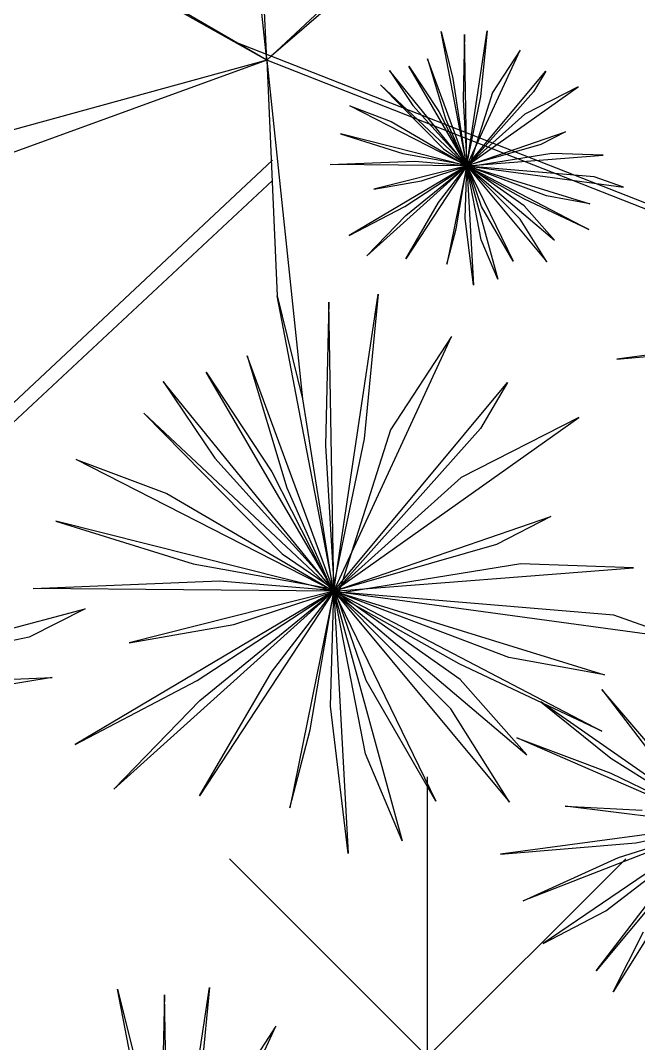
# Model space of a CAD drawing. Header units: inches. Extents: x 1559 to 2285, y -669 to 464.
# Drawn here: x 1863.65 to 1867.79, y 136.08 to 142.93 of the extents above; entities that cross this region are included whole.
import ezdxf

# ---------------------------------------------------------------- set-up
doc = ezdxf.new("R2010")
doc.units = ezdxf.units.IN
doc.header["$MEASUREMENT"] = 0

msp = doc.modelspace()

# ---------------------------------------------------------------- hatches: boundary and pattern name
at = {"true_color": 0x000000}
h = msp.add_hatch(dxfattribs=at)
h.set_pattern_fill('ANGLE', color=18, scale=150)
h.set_pattern_definition([(0, (-1655.02412111452, -1843.914797195747), (0, 41.25), [30, -11.25]), (90, (-1655.02412111452, -1843.914797195747), (-41.25, 2.525834023241416e-15), [30, -11.25])])
h.paths.add_polyline_path([(1933.362881141185, -160.3697992128091), (2052.362881141185, -160.3697992128091), (2052.362881141185, -154.3697992128091), (1968.362881141185, -154.3697992128091), (1968.362881141185, -103.3781863066815), (1962.362881141185, -103.3781863066815), (1962.362881141185, -154.3697992128091), (1939.362881141185, -154.3697992128091), (1939.362881141185, -103.3781863066815), (1968.362881141185, -103.3781863066815), (1968.362881141185, -100.3781863066815), (1969.23766337049, -100.3781863066815, 0.3899832787427712), (1933.362881141186, -67.37818630668153), (1933.362881141186, 63.63020078719092), (1927.362881141186, 63.63020078719094), (1927.362881141186, 8.630200787190915, -0.3856434331269968), (1866.658680298081, 63.63020078719092), (1860.362881141185, 63.63020078719094), (1860.362881141185, 37.63020078719089), (1860.362881141185, -32.36979921280908), (1718.362881141185, -32.36979921280908), (1718.362881141185, -52.29761831783071), (1680.362881141185, -52.29761831783073), (1680.362881141185, -85.36979921280908), (1678.362881141185, -85.36979921280907), (1678.362881141185, -149.3697992128091), (1680.362881141185, -149.3697992128091), (1680.362881141185, -221.800579831156, -0.3728246932726983), (1716.362881141185, -263.3697992128091), (1680.362881141185, -263.3697992128091), (1680.362881141185, -265.3697992128091), (1830.362881141185, -265.3697992128091, 0.3934264603515364), (1869.362881141185, -307.2625193441159), (1869.362881141185, -265.3697992128091), (1881.362881141185, -265.3697992128091), (1881.362881141185, -307.2625193441159, 0.3934264603515364), (1920.362881141185, -265.3697992128091), (1933.362881141185, -265.3697992128091), (2052.362881141185, -265.3697992128091), (2052.362881141185, -262.3697992128091), (2022.362881141185, -262.3697992128091, -0.3659773818630436), (2052.362881141185, -226.8733205142114), (2052.362881141185, -224.976939490376), (2029.417564809624, -224.976939490376), (2029.417564809624, -181.4131369252664), (1933.362881141185, -181.4131369252664)])
h.paths.add_polyline_path([(1833.632715473581, -234.0367107187667), (1826.668792296578, -234.0367107187667), (1826.668792296578, -262.072468116284, -0.4142243799715586), (1824.937586565112, -263.8037377883315), (1819.743969366121, -263.8037377883315, -0.4142027448470122), (1818.012763634524, -262.0725959952778), (1818.01276363413, -262.0725320556846, -0.4142135623730951), (1816.281557901483, -263.8037377883315), (1789.447981754362, -263.8037377883315, -0.4142120619780711), (1787.71677602088, -262.0725409249418, -0.4142150629149533), (1785.985570288256, -263.8037555268459), (1759.151994141135, -263.8037555268459, -0.4142135625106859), (1757.420788407675, -262.0725497941989, -0.4142135623730951), (1755.689582675028, -263.8037555268459), (1728.856006527908, -263.8037555268459, -0.4142135623773987), (1727.124800795235, -262.0725497941989), (1727.124800794448, -262.0725320556674, -0.4142135623759922), (1725.393595061801, -263.8037377883314), (1720.199977864384, -263.8037377883314, -0.4142135623953105), (1718.468772131606, -262.0725320556845), (1718.468772131316, -234.0367107187667), (1712.248988074196, -234.0367107187667), (1712.248988074196, -216.3041604169202), (1683.047169659631, -216.3041604166148, -0.4142073167520004), (1681.705060827774, -214.962080203489), (1681.705060827774, -210.9357537073064, -0.4142198081550507), (1683.047169659631, -209.5936162554967, -0.4142073167520004), (1681.705060827774, -208.2515360423708), (1681.705060827774, -186.1906994427532, -0.4142198081550499), (1683.047169659631, -184.8485619909435, -0.4142073167520011), (1681.705060827774, -183.5064817778176), (1681.705060827774, -161.4456451769794, -0.4142089909240418), (1683.047120093056, -160.1035077266957), (1683.047169659631, -160.1035077263903, -0.4142073167520006), (1681.705060827774, -158.7614275132645), (1681.705060827774, -154.7351010170819, -0.4142198080217719), (1683.047169659631, -153.3929635658829), (1712.248988074196, -153.3929635655809), (1712.248988074196, -144.0272520969083), (1833.632715473581, -144.0272520969083)], flags=16)
h.paths.add_polyline_path([(1899.249142759642, -134.659146953751, -0.4142198080217726), (1900.591251591499, -133.317009502552), (1900.591219982843, -133.3170095015691, -0.4142004186558744), (1899.249142759642, -131.9749292891508), (1899.249142759642, -109.9140926891978, -0.4142198080217727), (1900.591251591499, -108.5719552379988), (1901.93336042398, -108.5719552373881, -0.4142135623759933), (1900.591251591805, -107.2298464052257), (1900.591251591805, -103.2035199091449, -0.4142135623953081), (1901.933360423967, -101.8614110768807), (1931.45975473153, -101.8614110768807, -0.4142073168267023), (1932.801863563402, -103.2034912903349), (1932.801863563402, -107.2298177865175, -0.4142198080833843), (1931.459754731544, -108.5719552379988, -0.4142073166788072), (1932.801863563402, -109.9140354507893), (1932.801863563402, -131.9748720507422, -0.4142198081550499), (1931.459754731544, -133.317009502552, -0.4142073167520011), (1932.801863563402, -134.6590897156778), (1932.801863563402, -156.7199263165161, -0.4142089909266808), (1931.459804298108, -158.0620637667998), (1931.459754731544, -158.0620637671051, -0.4142073167520006), (1932.801863563402, -159.404143980231), (1932.801863563402, -163.4304704764135, -0.4142198080217722), (1931.459754731544, -164.7726079276126), (1901.933360423981, -164.7726079276126, -0.4142135623761251), (1900.591251591805, -163.4304990954501), (1900.591251591805, -159.4041725993693, -0.4142135623953082), (1901.933360423967, -158.0620637671051), (1900.591301157757, -158.0620637667998, -0.4142181336944553), (1899.249142759642, -156.7199835549246)], flags=16)
h.paths.add_polyline_path([(1809.977211723301, -167.6827558471887), (1809.977211723301, -210.3812069684864), (1735.904491824476, -210.3812069684864), (1735.904491824476, -167.6827558471887)], flags=0)
h.paths.add_polyline_path([(1801.37524208616, -176.2847254843291), (1801.37524208616, -201.7792373313459), (1744.506461461617, -201.7792373313459), (1744.506461461617, -176.2847254843291)], flags=0)
h.paths.add_polyline_path([(1810.146812920405, -125.4191026335965), (1805.978378249924, -125.4191026335965), (1805.978378249924, -126.252789567723), (1795.55729157357, -126.252789567723), (1795.55729157357, -125.4191026335965), (1791.388856902938, -125.4191026335965), (1791.388856902938, -122.9180418312928), (1795.55729157357, -122.9180418312928), (1795.55729157357, -121.2506679630398), (1791.388856902938, -121.2506679630397), (1791.388856902938, -102.4927119456482), (1786.478719704571, -102.4927119456482), (1786.478719704571, -121.2506679630398), (1782.31028503409, -121.2506679630398), (1782.31028503409, -122.9180418312928), (1786.478719704571, -122.9180418312928), (1786.478719704571, -125.4191026335965), (1782.31028503409, -125.4191026335965), (1782.31028503409, -126.252789567723), (1771.889198357736, -126.252789567723), (1771.889198357736, -125.4191026335965), (1767.629131099701, -125.4191026335965), (1767.62642787471, -122.9180418312928), (1771.889198357736, -122.9180418312928), (1771.889198357736, -121.2506679630398), (1767.62642787471, -121.2506679630398), (1767.629131099701, -102.4927119456482), (1762.373040517853, -102.4927119456482), (1762.373040517853, -121.2506679630398), (1758.204605847372, -121.2506679630398), (1758.204605847372, -122.9180418312928), (1762.373040517853, -122.9180418312928), (1762.373040517853, -125.4191026335965), (1758.204605847372, -125.4191026335965), (1758.204605847372, -126.252789567723), (1747.783519171018, -126.252789567723), (1747.783519171018, -125.4191026335965), (1743.615084500538, -125.4191026335965), (1743.615084500538, -122.9180418312928), (1747.783519171018, -122.9180418312928), (1747.783519171018, -121.2506679630397), (1743.615084500538, -121.2506679630398), (1743.615084500538, -102.4927119456482), (1740.027217953311, -102.4927119456482), (1740.027217953311, -93.11373393691446), (1721.269261935843, -93.11373393691446), (1721.269261935843, -88.94529926635772), (1719.60188806759, -88.94529926635772), (1719.60188806759, -93.11373393691446), (1717.100827265363, -93.11373393691446), (1717.100827265363, -88.94529926635772), (1716.267140331236, -88.94529926635772), (1716.267140331236, -78.52421259000376), (1717.100827265363, -78.52421259000376), (1717.100827265363, -74.35577791944704), (1719.60188806759, -74.35577791944704), (1719.60188806759, -78.52421259000377), (1721.269261935843, -78.52421259000377), (1721.269261935843, -74.35577791944704), (1740.027217953311, -74.35577791944702), (1740.027217953311, -64.97679991071332), (1743.615084500538, -64.97679991071332), (1743.615084500538, -46.21884389332176), (1747.783519171018, -46.21884389332175), (1747.783519171018, -44.5514700250687), (1743.615084500538, -44.5514700250687), (1743.615084500538, -42.05040922276498), (1747.783519171018, -42.05040922276498), (1747.783519171018, -41.21672228863849), (1758.204605847372, -41.21672228863848), (1758.204605847372, -42.050409222765), (1762.373040517853, -42.050409222765), (1762.373040517853, -44.55147002506871), (1758.204605847372, -44.5514700250687), (1758.204605847372, -46.21884389332173), (1762.373040517853, -46.21884389332175), (1762.373040517853, -64.97679991071334), (1767.62642787471, -64.97679991071334), (1767.629131099701, -46.21884389332173), (1771.889198357736, -46.21884389332173), (1771.889198357736, -44.5514700250687), (1767.62642787471, -44.5514700250687), (1767.629131099701, -42.050409222765), (1771.889198357736, -42.050409222765), (1771.889198357736, -41.21672228863848), (1782.31028503409, -41.21672228863851), (1782.31028503409, -42.05040922276498), (1786.478719704571, -42.050409222765), (1786.478719704571, -44.55147002506871), (1782.31028503409, -44.55147002506871), (1782.31028503409, -46.21884389332175), (1786.478719704571, -46.21884389332176), (1786.478719704571, -64.97679991071334), (1791.388856902938, -64.97679991071332), (1791.388856902938, -46.21884389332176), (1795.55729157357, -46.21884389332178), (1795.55729157357, -44.5514700250687), (1791.388856902938, -44.55147002506872), (1791.388856902938, -42.050409222765), (1795.55729157357, -42.050409222765), (1795.55729157357, -41.21672228863848), (1805.978378249924, -41.21672228863848), (1805.978378249924, -42.050409222765), (1810.146812920405, -42.05040922276498), (1810.146812920405, -44.5514700250687), (1805.978378249924, -44.5514700250687), (1805.978378249924, -46.21884389332176), (1810.146812920405, -46.21884389332173), (1810.146812920405, -64.97679991071335), (1815.059042023029, -64.97679991071334), (1815.059042023029, -74.35577791944704), (1833.816998040496, -74.35577791944705), (1833.816998040496, -78.52421259000376), (1835.484371908598, -78.52421259000377), (1835.484371908598, -74.35577791944704), (1837.985432710977, -74.35577791944704), (1837.985432710977, -78.52421259000377), (1838.819119645104, -78.52421259000378), (1838.819119645104, -88.94529926635772), (1837.985432710977, -88.94529926635772), (1837.985432710977, -93.11373393691446), (1835.484371908598, -93.11373393691446), (1835.484371908598, -88.94529926635772), (1833.816998040496, -88.94529926635772), (1833.816998040496, -93.11373393691447), (1815.059042023029, -93.11373393691444), (1815.059042023029, -102.4927119456482), (1810.146812920405, -102.4927119456482), (1810.146812920405, -121.2506679630398), (1805.978378249924, -121.2506679630398), (1805.978378249924, -122.9180418312928), (1810.146812920405, -122.9180418312928)], flags=16)
h.paths.add_polyline_path([(1793.761158327143, -183.8988092433465), (1793.761158327143, -194.1651535723286), (1752.120545220634, -194.1651535723286), (1752.120545220634, -183.8988092433465)], flags=0)
h.paths.add_polyline_path([(1785.985570288256, -220.5236122110619), (1759.151994141135, -220.5236122110619, 0.4142135623773939), (1757.420788408463, -222.2548179437088), (1757.420788408463, -253.9935897084953, -0.4142073186708097), (1759.151957236356, -252.2623839762589), (1785.985533383502, -252.2623839762589, -0.414219806100049), (1787.716776020902, -253.9935897085124), (1787.716776020902, -222.2548179437303, 0.4142135623767316)], flags=0)
h.paths.add_polyline_path([(1924.637788325548, -250.437667186663), (1944.120143585722, -250.437667186663), (1944.120143585722, -264.0986732663878), (1924.637788325548, -264.0986732663878)], flags=16)
h.paths.add_polyline_path([(1937.789094271733, -256.7217799199861, -1), (1929.669167954113, -256.7217799199861, -1)], flags=0)
h.paths.add_polyline_path([(1949.822223385298, -238.0065871095616), (1978.915124594467, -238.0065871095616), (1978.915124594467, -264.4401151906059), (1949.822223385287, -264.4401151905767)], flags=16)
h.paths.add_polyline_path([(1980.507722272538, -242.2426448664337), (2017.353727980168, -242.2426448664337), (2017.353727980168, -264.4401151906059), (1980.507722272538, -264.4401151906059)], flags=16)
h.paths.add_polyline_path([(1982.507722272538, -244.2426448664337), (2015.353727980168, -244.2426448664337), (2015.353727980168, -262.4401151906059), (1982.507722272538, -262.4401151906059)], flags=0)
h.paths.add_polyline_path([(1715.257781631534, -186.190642204687), (1715.257781631534, -208.2514788042557, -0.4142198080309196), (1713.915672799676, -209.5936162554967), (1688.415604988282, -209.5936162557489), (1688.415604988282, -184.8485619912489), (1713.915672799676, -184.8485619915542, -0.4142073167535255)], flags=0)
h.paths.add_polyline_path([(2100.362881141185, 63.63020078719089), (1997.362881141186, 63.63020078719097), (1997.362881141186, 65.63020078719092), (1946.362881141185, 65.63020078719092), (1946.362881141185, 63.63020078719092), (1939.362881141185, 63.63020078719094), (1939.362881141185, 60.42343894398437), (1960.84480063909, 60.42343894398437), (1960.84480063909, -61.83922265318323), (1939.362881141185, -61.83922265318327), (1939.362881141185, -67.8817076080838, -0.3425020075252717), (1969.23766337049, -100.3781863066815), (1971.362881141185, -100.3781863066815), (1971.362881141185, -130.2278094198801, 0.3567614236843903), (1998.21334599887, -103.3697992128091), (2058.362881141185, -103.3697992128091), (2059.362881141185, -103.3697992128091), (2059.362881141185, -105.3697992128091), (2079.353137630445, -105.3697992128091), (2099.362881141185, -105.3697992128091), (2099.362881141185, -103.3697992128091), (2100.362881141185, -103.3697992128091), (2100.362881141185, -93.70672100601665), (2073.270251478315, -93.7038378149412), (2073.273193750878, -66.0560378852723), (2064.857254382186, -66.05514226297977), (2064.857254382186, -79.9296702664301), (1970.778765064785, -79.92967026643008), (1970.778765064785, 21.40352907693568), (2064.857254382186, 21.40352907693568), (2064.857254382186, 8.593918439397243), (2073.282020567762, 8.593021877801533), (2073.284962839923, 36.24082180747038), (2100.362881141185, 36.23794018197447)])
h.paths.add_polyline_path([(2093.766377404738, 48.20942247166749, -1), (2079.50507173328, 48.20942247166749, -1)], flags=16)
h.paths.add_polyline_path([(2100.362881141185, -109.3697992128091), (2099.362881141185, -109.3697992128091), (2099.362881141185, -107.3697992128091), (2099.158650396052, -107.3697992128091), (2059.362881141185, -107.3697992128091), (2059.362881141185, -109.3697992128091), (2058.362881141185, -109.3697992128091), (2058.362881141185, -115.3697992128091), (2056.362881141185, -115.3697992128091), (2056.362881141185, -148.3697992128091), (2058.362881141185, -148.3697992128091), (2058.362881141185, -226.3697992128091, 0.4142135623730951), (2022.362881141185, -262.3697992128091), (2052.362881141185, -262.3697992128091), (2058.362881141185, -262.3697992128091), (2058.362881141185, -265.3697992128091), (2059.362881141185, -265.3697992128091), (2059.362881141185, -267.3697992128091), (2099.362881141185, -267.3697992128091), (2099.362881141185, -265.3697992128091), (2100.362881141185, -265.3697992128091)])
h.paths.add_polyline_path([(1872.362881141185, -307.3697992128091, -0.4142135623731062), (1830.362881141185, -265.3697992128075), (1830.362881141185, -271.3697992128091), (1825.479953740808, -271.3697992128091), (1825.479953740808, -296.1811279644018), (1800.298339692588, -296.1811279644018), (1800.298339692588, -308.8284743566737), (1816.150131699688, -308.8284743566737), (1816.150131699688, -413.1801133976678), (1702.220218928415, -413.1801133976678), (1702.220218928415, -308.8284743566737), (1716.608412367197, -308.8284743566737), (1716.608412367197, -296.1811279644018), (1691.465376737888, -296.1811279644018), (1691.465376737888, -271.3697992128091), (1680.362881141185, -271.3697992128091), (1680.362881141185, -331.3697992128091), (1678.362881141185, -331.3697992128091), (1678.362881141185, -395.3697992128091), (1680.362881141185, -395.3697992128092), (1680.362881141185, -481.3697992128091), (1686.362881141185, -481.3697992128091), (1686.362881141185, -457.1168234893266), (1746.165952347736, -457.1168234893266), (1746.165952347736, -481.3697992128093), (1799.362881141186, -481.3697992128093), (1799.362881141185, -490.3698794106449), (1756.331278985179, -490.3698794106449, 0.4012768325159566), (1799.362881141186, -529.3544354727711), (1799.362881141186, -567.3697992128089), (1801.362881141186, -567.3697992128091), (1801.362881141186, -569.369799212809), (1834.362881141185, -569.3697992128092), (1834.362881141185, -567.3697992128091), (1836.362881141185, -567.369799212809), (1836.362881141185, -481.3697992128085), (1836.387340191519, -481.2762224308369), (1836.387340191519, -343.6390163322467), (1872.362881141185, -343.6390163322467)])
h.paths.add_polyline_path([(1779.114247243981, -459.3730904204621), (1774.349900224975, -475.8020019517706, -0.571428571423007), (1749.881308583253, -468.7061659662743), (1754.645655602293, -452.2772544348438, -0.7999999998004025), (1757.267290420859, -453.0375225763169, -0.4142135623121471), (1758.620051604827, -452.2929759055531), (1775.748040043752, -457.2600536395611, -0.4142207438337236), (1776.49261242445, -458.6128222809417, -0.8000000003121504)], flags=16)
h.paths.add_polyline_path([(1771.947059591183, -474.2872651933083, -0.5330324225951758), (1752.721737586967, -468.7119654908074), (1753.259154330059, -466.858789789453, 0.5330324225962454), (1772.484476334346, -472.4340894917889)], flags=0)
h.paths.add_polyline_path([(1793.468907163508, -469.2092686306751, -1), (1781.673334392253, -469.2092686306751, -1)], flags=16)
h.paths.add_polyline_path([(1789.919408399015, -469.2092686306751, -1), (1785.222833156746, -469.2092686306751, -1)], flags=0)
h.paths.add_polyline_path([(2100.362881141185, -271.3697992128091), (2099.362881141185, -271.3697992128091), (2099.362881141185, -269.3697992128091), (2059.362881141185, -269.3697992128091), (2059.362881141185, -271.3697992128091), (2061.408882795542, -271.3697992128091), (2061.408882795542, -309.8220214591456), (1983.961197735669, -309.8220214591456), (1983.961197735669, -288.95915838156), (1920.362881141185, -288.95915838156), (1920.362881141185, -271.3697992128091), (1920.362881141185, -270.3697992128091), (1920.064200065171, -270.3697992128091, -0.3593658378953171), (1881.362881141185, -307.2625193441159, -0.01787426565253887), (1878.362881141185, -307.3697992128091), (1878.362881141185, -312.7742566919042), (1900.909313579614, -312.7742566919042), (1900.909313579614, -343.6390163322467), (1914.338422090852, -343.6390163322467), (1914.338422090852, -481.3697992128094), (1914.362881141185, -481.3697992128094), (1914.362881141186, -567.3697992128091), (1916.362881141186, -567.3697992128091), (1916.362881141186, -569.3697992128091), (1943.362881141186, -569.3697992128091), (1943.362881141186, -567.3697992128092), (1945.362881141186, -567.3697992128091), (1945.362881141185, -550.3697992128091), (1945.362881141185, -529.3543552749352, 0.4012768325159522), (1988.394483297192, -490.3697992128091), (1945.362881141185, -490.3697992128091), (1945.362881141185, -481.3697992128091), (2100.362881141185, -481.3697992128091)])
h.paths.add_polyline_path([(1946.049975272555, -335.6578025892854), (2053.938147280868, -335.6578025892854), (2053.938147280868, -349.8504910190269), (2068.233087876769, -349.8504910190269), (2068.233087876769, -319.2172317893479), (2098.866347106448, -319.2172317893479), (2098.866347106448, -349.8504910190269), (2098.866347106448, -441.7502687080639), (2098.866347106448, -472.3835279377429), (2068.233087876769, -472.3835279377429), (2068.233087876769, -441.7502687080639), (2053.938147280868, -441.7502687080639), (2053.938147280868, -456.8264417213863), (1946.04997527256, -456.8264417213864)], flags=16)
h.paths.add_polyline_path([(1949.04997527256, -338.6578025892854), (2050.938147280868, -338.6578025892854), (2050.938147280868, -351.0758213884636), (2097.641016737011, -351.0758213884636), (2097.641016737011, -440.5249383390728), (2050.938147280868, -440.5249383390728), (2050.938147280868, -453.8264417213863), (1949.04997527256, -453.8264417213863)], flags=0)
h.paths.add_polyline_path([(1977.558640556723, -361.9165221145209), (2063.29160122759, -361.9165221145209), (2063.29160122759, -368.349506552504), (1998.356045920079, -368.349506552504), (1998.356045920079, -437.4141946775639, 0.08670976453329374), (2005.948874875715, -440.4297539215002, -0.2238549086096313), (1977.870376069674, -424.5859196926127), (1987.295252819138, -420.6011603854732, 0.1277774427147852), (1991.923061481651, -431.6021637455236), (1991.923061481651, -368.3495065525038), (1977.558640556723, -368.3495065525038)], flags=0)
h.paths.add_polyline_path([(1996.211717773788, -364.0608502603667), (1996.211717773788, -366.2051784066582), (1994.067389627496, -366.2051784066582), (1994.067389627496, -364.0608502603667)], flags=0)
edge = h.paths.add_edge_path(flags=0)
edge.add_ellipse((2084.224836506307, -335.6824251949608), major_axis=(-8.274923913768816, 9.00561493013113e-12), ratio=0.9754478353383562, start_angle=270.0000000000608, end_angle=360.0000000000639, ccw=False)
edge.add_ellipse((2084.224836506307, -335.6824251949608), major_axis=(-8.274923913768816, 9.00561493013113e-12), ratio=0.9754478353383562, start_angle=180.0000000000639, end_angle=270.0000000000608, ccw=False)
edge.add_ellipse((2084.224836506307, -335.6824251949608), major_axis=(-8.274923913768816, 9.00561493013113e-12), ratio=0.9754478353383562, start_angle=90.00000000006082, end_angle=180.0000000000639, ccw=False)
edge.add_ellipse((2084.224836506307, -335.6824251949608), major_axis=(-8.274923913768816, 9.00561493013113e-12), ratio=0.9754478353383562, start_angle=6.389200279954821e-11, end_angle=90.00000000006082, ccw=False)
h.paths.add_polyline_path([(2074.019971161584, -292.2579689311424, -1), (2094.121804087308, -292.2579689311424, -1)], flags=16)
h.paths.add_polyline_path([(2082.457830141058, -361.7032764344017), (2091.142436501947, -361.7032764344017, -0.4142135623767026), (2096.043757978756, -366.6045979111504), (2096.043757978756, -386.042556486478, -0.4142135623747054), (2091.142436502008, -390.9438779632537), (2082.457830141118, -390.9438779632537, -0.4142135623767026), (2077.556508664309, -386.042556486505), (2077.556508664309, -366.6045979111773, -0.4142135623747054)], flags=0)
h.paths.add_polyline_path([(2076.019971161584, -292.2579689311424, -1), (2092.121804087309, -292.2579689311424, -1)], flags=0)
h.paths.add_polyline_path([(2082.457830141058, -362.9286068035889), (2091.142436501879, -362.9286068035889, -0.4142135623833196), (2094.818427609569, -366.6045979111503), (2094.818427609569, -386.0425564864477, -0.4142109823334528), (2091.142468883188, -389.7185475939239), (2082.457862522192, -389.7185475939239, -0.4142135649399584), (2078.781839033639, -386.0425888354237), (2078.781839033639, -366.6046302599762, -0.4142161398440656)], flags=0)
h.paths.add_polyline_path([(2082.457830141058, -406.5316179154058), (2091.142436501947, -406.5316179154058, -0.4142135623767026), (2096.043757978756, -411.4329393921545), (2096.043757978756, -430.8708979674822, -0.4142135623747054), (2091.142436502008, -435.7722194442578), (2082.457830141118, -435.7722194442578, -0.4142135623767026), (2077.556508664309, -430.8708979675091), (2077.556508664309, -411.4329393921815, -0.4142135623747035)], flags=0)
h.paths.add_polyline_path([(2082.457797753438, -407.7569482847357), (2091.142404114434, -407.7569482847357, -0.414216142931391), (2094.818427609569, -411.4329393921545), (2094.818427609569, -430.8708979674518, -0.4142135623776604), (2091.142436502008, -434.5468890750706), (2082.457830141186, -434.5468890750706, -0.4142109849170489), (2078.781839033639, -430.870930316335), (2078.781839033639, -411.4329717409803, -0.4142135592820865)], flags=0)
edge = h.paths.add_edge_path(flags=0)
edge.add_ellipse((2084.224836506307, -455.9183345325757), major_axis=(8.274923913768362, 1.334923375744854e-11), ratio=0.9754478353384098, start_angle=89.99999999990979, end_angle=179.9999999999052, ccw=False)
edge.add_ellipse((2084.224836506307, -455.9183345325757), major_axis=(8.274923913768362, 1.334923375744854e-11), ratio=0.9754478353384098, start_angle=-9.481482265982777e-11, end_angle=89.99999999990979, ccw=False)
edge.add_ellipse((2084.224836506307, -455.9183345325757), major_axis=(8.274923913768362, 1.334923375744854e-11), ratio=0.9754478353384098, start_angle=269.99999999990985, end_angle=359.99999999990524, ccw=False)
edge.add_ellipse((2084.224836506307, -455.9183345325757), major_axis=(8.274923913768362, 1.334923375744854e-11), ratio=0.9754478353384098, start_angle=179.9999999999052, end_angle=269.99999999990985, ccw=False)
h.paths.add_polyline_path([(2058.362881141185, 249.6302007871909), (2052.362881141185, 249.630200787191), (2052.362881141185, 210.6242133978385, -0.3934677217301042), (2010.469732674076, 249.6302007871909), (2004.362881141185, 249.6302007871909), (2004.362881141185, 111.6302007871909), (1998.362881141187, 111.6302007871909, -0.4142135623730979), (2040.362881141186, 69.63020078719012), (2040.362881141186, 93.63020078719086), (2058.362881141185, 93.63020078719092)])
at = {"true_color": 0x136734}
h = msp.add_hatch(dxfattribs=at)
h.set_pattern_fill('GRASS', color=116, scale=10)
h.set_pattern_definition([(90, (-1655.02412111452, -1843.914797195747), (-7.071067809999999, 7.071067809999999), [1.875, -12.26713563]), (45, (-1655.02412111452, -1843.914797195747), (-7.071067811865476, 7.071067811865476), [1.875, -8.125]), (135, (-1655.02412111452, -1843.914797195747), (-7.071067811865476, -7.071067811865475), [1.875, -8.125])])
h.paths.add_polyline_path([(1868.362881141186, 249.6302007871909), (1746.362881141185, 249.6302007871909), (1746.362881141185, 243.6302007871909), (1746.362881141185, 240.6302007871908), (1746.362881141185, 201.6302007871909), (1746.362881141185, 195.6302007871909), (1755.450964782813, 195.6302007871909), (1755.450964782813, 193.6302007871909), (1819.450964782813, 193.6302007871909), (1819.450964782813, 195.6302007871909), (1860.362881141185, 195.6302007871909), (1860.362881141185, 186.6302007871909), (1868.362881141186, 186.6302007871909)])
h.paths.add_polyline_path([(1868.362881141185, 147.630200787191), (1860.362881141185, 147.630200787191), (1860.362881141185, 85.63020078719092), (1868.362881141185, 85.63020078719094)])
h.paths.add_polyline_path([(1998.362881141185, 249.6302007871908), (1992.362881141185, 249.6302007871908), (1933.362881141185, 249.6302007871906), (1933.362881141185, 85.63020078719092), (1933.362881141185, 69.63020078719092), (1946.362881141185, 69.63020078719092), (1946.362881141185, 67.63020078719092), (1997.362881141186, 67.63020078719092), (1997.362881141186, 69.63020078719092), (1998.362881141186, 69.63020078719092), (1998.362881141185, 111.6302007871909)])

# ---------------------------------------------------------------- linework, layer by layer
at = {"color": 14, "true_color": 0xa30000}
for p, q in [((1865.299010852647, 142.6673403896502), (1865.104240505834, 146.45759233511)), ((1865.299010852647, 142.6673403896502), (1864.984639099218, 145.6197463088349)), ((1867.675560061076, 144.7138276431716), (1865.32648734425, 142.6930451543436)), ((1867.051782045774, 144.3070901701644), (1865.299010852647, 142.6673403896502)), ((1865.299010852647, 142.6673403896502), (1862.755457718437, 144.0964862531112)), ((1865.299010852647, 142.6673403896502), (1863.571113534058, 143.6701701981595)), ((1866.464553971455, 142.8581079586493), (1866.541687680615, 142.543769524752)), ((1866.63647783645, 141.9583837717765), (1866.464553971455, 142.8581079586493)), ((1866.62151971718, 142.8385114598211), (1866.611037627713, 142.4017774998666)), ((1866.63647783645, 141.9583837717765), (1866.62151971718, 142.8385114598211)), ((1866.63647783645, 141.9583837717765), (1866.771758505808, 142.8628510055993)), ((1866.771758505808, 142.8628510055993), (1866.728931397185, 142.422556500834)), ((1869.779062592776, 140.9425741538746), (1865.082652701672, 142.7889055153505)), ((1866.63647783645, 141.9583837717765), (1866.994315807417, 142.7339959254197)), ((1866.994315807417, 142.7339959254197), (1866.808683591936, 142.4502627094338)), ((1865.299010852647, 142.6673403896502), (1862.408696284419, 141.6153516102355)), ((1865.299010852647, 142.6673403896502), (1862.901680021173, 142.0077910258703)), ((1865.299010852647, 142.6673403896502), (1865.537746973234, 140.3971863409482)), ((1865.299010852647, 142.6673403896502), (1865.368052813074, 141.0887308955169)), ((1869.445200621088, 141.0322294481779), (1865.299010852647, 142.6673403896502)), ((1866.372990076638, 142.6752055549524), (1866.493142228819, 142.2736381422899)), ((1866.63647783645, 141.9583837717765), (1866.372990076638, 142.6752055549524)), ((1866.117919925118, 142.5968186856568), (1866.274690139872, 142.36368222777)), ((1866.63647783645, 141.9583837717765), (1866.117919925118, 142.5968186856568)), ((1866.248037639119, 142.6258516039749), (1866.448064192908, 142.322123351857)), ((1866.63647783645, 141.9583837717765), (1866.248037639119, 142.6258516039749)), ((1866.63647783645, 141.9583837717765), (1867.164483152527, 142.5935936798314)), ((1867.164483152527, 142.5935936798314), (1867.082615964441, 142.4537254392719)), ((1866.541687680615, 142.543769524752), (1866.633076242267, 141.9615752204123)), ((1866.058289496693, 142.5008524756532), (1866.479272565284, 142.0727709703623)), ((1866.63647783645, 141.9583837717765), (1866.058289496693, 142.5008524756532)), ((1866.63647783645, 141.9583837717765), (1867.382177626968, 142.4878114429292)), ((1867.382177626968, 142.4878114429292), (1867.023668264996, 142.3048070807278)), ((1866.611037627713, 142.4017774998666), (1866.636170678017, 141.9764568087297)), ((1866.728931397185, 142.422556500834), (1866.631841674801, 141.955638007187)), ((1866.808683591936, 142.4502627094338), (1866.648950951873, 141.9458477824594)), ((1867.082615964441, 142.4537254392719), (1866.649594526019, 141.9676962839989)), ((1865.852392125505, 142.3597239482594), (1866.129055413905, 142.2563218711561)), ((1866.63647783645, 141.9583837717765), (1865.852392125505, 142.3597239482594)), ((1866.274690139872, 142.36368222777), (1866.633881409271, 141.9654473847731)), ((1866.448064192908, 142.322123351857), (1866.627619142877, 141.96929036321)), ((1866.129055413905, 142.2563218711561), (1866.636477810503, 141.9583837850603)), ((1866.493142228819, 142.2736381422899), (1866.632420822931, 141.9584232142053)), ((1867.023668264996, 142.3048070807278), (1866.640989667403, 141.9599416879323)), ((1866.63647783645, 141.9583837717765), (1867.296105640294, 142.186150463864)), ((1867.296105640294, 142.186150463864), (1867.131159786816, 142.1004763049795)), ((1865.79090741171, 142.1722252557701), (1866.208807608656, 142.0416020319199)), ((1866.63647783645, 141.9583837717765), (1865.79090741171, 142.1722252557701)), ((1866.479272565284, 142.0727709703623), (1866.629613084319, 141.9701796704959)), ((1867.131159786816, 142.1004763049795), (1866.640989667403, 141.9599416879323)), ((1865.336995858511, 141.9960027564247), (1862.263871216564, 139.1199252467506)), ((1865.721992848699, 141.967274426352), (1866.288559803407, 141.9896532185275)), ((1866.208807608656, 142.0416020319199), (1866.631842123014, 141.9654106137484)), ((1866.288559803407, 141.9896532185275), (1866.63102307883, 141.9615865847931)), ((1866.63647783645, 141.9583837717765), (1867.548242515029, 142.0294260651708)), ((1867.20494665753, 142.04192715446), (1866.648772230454, 141.9519579026234)), ((1867.548242515029, 142.0294260651708), (1867.20494665753, 142.04192715446)), ((1866.63647783645, 141.9583837717765), (1865.721992848699, 141.967274426352)), ((1866.63647783645, 141.9583837717765), (1865.849598598638, 141.4923549082298)), ((1866.63647783645, 141.9583837717765), (1865.967494690362, 141.3556974794099)), ((1866.63647783645, 141.9583837717765), (1866.014450652019, 141.8015371469398)), ((1866.220625826423, 141.6872254565656), (1866.636477836621, 141.9583837719023)), ((1866.63647783645, 141.9583837717765), (1866.227852325224, 141.335536386068)), ((1866.229015734496, 141.6257816666662), (1866.636477836405, 141.9583837717226)), ((1866.332480947742, 141.8575940367963), (1866.641395307008, 141.9587669280806)), ((1866.447132161946, 141.7123621483345), (1866.63647783645, 141.9583837717855)), ((1866.63647783645, 141.9583837717765), (1866.502381067191, 141.2992467676413)), ((1866.564579469031, 141.5364079279227), (1866.63647783645, 141.9583837717765)), ((1866.626098400748, 141.6090238721581), (1866.63647783645, 141.9583837717765)), ((1867.168594191189, 141.757049017704), (1866.636477830264, 141.9583837775806)), ((1866.99242241585, 141.6006449749017), (1866.636477836234, 141.9583837715788)), ((1866.732361336297, 141.4637919836917), (1866.63647783645, 141.9583837717765)), ((1866.63647783645, 141.9583837717765), (1867.170903086073, 141.3165044817535)), ((1866.63647783645, 141.9583837717765), (1867.459629460436, 141.704416474795)), ((1866.63647783645, 141.9583837717765), (1866.843888943243, 141.1989237408188)), ((1866.63647783645, 141.9583837717765), (1867.452133652071, 141.5320677168248)), ((1866.63647783645, 141.9583837717765), (1867.223223915031, 141.4602130138068)), ((1866.63647783645, 141.9583837717765), (1866.680382686536, 141.1597307431668)), ((1866.63647783645, 141.9583837717765), (1866.946474267116, 141.3194078609831)), ((1866.63647783645, 141.9583837717765), (1867.685281522909, 141.8153726800138)), ((1866.735157429182, 141.6872254565656), (1866.640989667403, 141.9599416879323)), ((1867.020386603537, 141.6900187136453), (1866.642129729386, 141.9566399910109)), ((1867.017590510652, 141.7374979661118), (1866.645105834777, 141.9480209877516)), ((1867.488311769957, 141.8857564657343), (1866.664703521041, 141.9545350191282)), ((1865.336995858511, 141.8615472272793), (1862.201242474665, 138.932665220859)), ((1866.014450652019, 141.8015371469398), (1866.332480947742, 141.8575940367963)), ((1867.685281522909, 141.8153726800138), (1867.488311769957, 141.8857564657343)), ((1866.227852325224, 141.335536386068), (1866.447132161946, 141.7123621483345)), ((1867.452133652071, 141.5320677168248), (1867.017590510652, 141.7374979661118)), ((1867.459629460436, 141.704416474795), (1867.168594191189, 141.757049017704)), ((1865.849598598638, 141.4923549082298), (1866.220625826423, 141.6872254565656)), ((1866.946474267116, 141.3194078609831), (1866.735157429182, 141.6872254565656)), ((1867.223223915031, 141.4602130138068), (1867.020386603537, 141.6900187136453)), ((1865.967494690362, 141.3556974794099), (1866.229015734496, 141.6257816666662)), ((1866.680382686536, 141.1597307431668), (1866.626098400748, 141.6090238721581)), ((1867.170903086073, 141.3165044817535), (1866.99242241585, 141.6006449749017)), ((1866.502381067191, 141.2992467676413), (1866.564579469031, 141.5364079279227)), ((1866.843888943243, 141.1989237408188), (1866.732361336297, 141.4637919836917)), ((1865.368052813074, 141.0887308955169), (1865.537746973234, 140.3971863409482)), ((1865.746285316076, 139.109337684403), (1865.368052813074, 141.0887308955169)), ((1865.746285316076, 139.109337684403), (1866.043902788669, 141.0991655988088)), ((1866.043902788669, 141.0991655988088), (1865.949683149688, 140.1305176883196)), ((1865.713377453674, 141.0456185980957), (1865.690316856851, 140.0848038861969)), ((1865.746285316076, 139.109337684403), (1865.713377453674, 141.0456185980957)), ((1869.816245530242, 140.9570706447793), (1867.640984138202, 140.664355672708)), ((1865.746285316076, 139.109337684403), (1866.533528852202, 140.8156844224208)), ((1866.533528852202, 140.8156844224208), (1866.125137978138, 140.1914713472483)), ((1867.640984138202, 140.664355672708), (1868.996942634982, 140.7792920035326)), ((1865.166612244479, 140.6863456073909), (1865.430946979283, 139.8028972995289)), ((1865.746285316076, 139.109337684403), (1865.166612244479, 140.6863456073909)), ((1864.891716881939, 140.5777669152432), (1865.331775300277, 139.9095647605803)), ((1865.746285316076, 139.109337684403), (1864.891716881939, 140.5777669152432)), ((1864.605457911137, 140.5138944949397), (1864.950352383604, 140.0009942875923)), ((1865.746285316076, 139.109337684403), (1864.605457911137, 140.5138944949397)), ((1865.746285316076, 139.109337684403), (1866.90789701145, 140.5067994821184)), ((1866.90789701145, 140.5067994821184), (1866.727789197661, 140.1990893528848)), ((1865.537746973234, 140.3971863409482), (1865.738801808873, 139.116358871399)), ((1864.474270968607, 140.3027688329282), (1865.400433719506, 139.3609895212792)), ((1865.746285316076, 139.109337684403), (1864.474270968607, 140.3027688329282)), ((1865.746285316076, 139.109337684403), (1867.38682485521, 140.2740785609327)), ((1867.38682485521, 140.2740785609327), (1866.598104258873, 139.871468964094)), ((1866.727789197661, 140.1990893528848), (1865.775142033131, 139.1298252112905)), ((1865.949683149688, 140.1305176883196), (1865.736085760442, 139.1032970023116)), ((1866.125137978138, 140.1914713472483), (1865.773726170002, 139.0817585078991)), ((1865.690316856851, 140.0848038861969), (1865.74560956752, 139.1490983656921)), ((1864.021296751991, 139.9922860726699), (1864.629955986481, 139.7648015030426)), ((1865.746285316076, 139.109337684403), (1864.021296751991, 139.9922860726699)), ((1864.950352383604, 140.0009942875923), (1865.740573176275, 139.1248776329829)), ((1865.331775300277, 139.9095647605803), (1865.726796190205, 139.1333321855432)), ((1866.598104258873, 139.871468964094), (1865.75621134416, 139.1127650999441)), ((1865.430946979283, 139.8028972995289), (1865.737359886342, 139.109424457742)), ((1864.629955986481, 139.7648015030426), (1865.746285258992, 139.1093377136256)), ((1863.886030381643, 139.5797889491906), (1864.805410814931, 139.2924178567141)), ((1865.746285316076, 139.109337684403), (1863.886030381643, 139.5797889491906)), ((1865.746285316076, 139.109337684403), (1867.197466484525, 139.6104244069938)), ((1867.197466484525, 139.6104244069938), (1866.834585606877, 139.4219412574414)), ((1866.834585606877, 139.4219412574414), (1865.75621134416, 139.1127650999441)), ((1865.400433719506, 139.3609895212792), (1865.731182861384, 139.1352886615768)), ((1864.805410814931, 139.2924178567141), (1865.736086746517, 139.1247967367295)), ((1865.746285316076, 139.109337684403), (1867.752167608949, 139.2656307298642)), ((1866.996916722446, 139.293133126297), (1865.773332982874, 139.09520077226)), ((1867.752167608949, 139.2656307298642), (1866.996916722446, 139.293133126297)), ((1863.734418343027, 139.1288971244593), (1864.980865643377, 139.1781304672552)), ((1864.980865643377, 139.1781304672552), (1865.734284849306, 139.1163838730324)), ((1865.746285316076, 139.109337684403), (1863.734418343027, 139.1288971244593)), ((1865.746285316076, 139.109337684403), (1864.015150992892, 138.0840741845985)), ((1865.746285316076, 139.109337684403), (1864.274522394685, 137.7834278411948)), ((1865.746285316076, 139.109337684403), (1864.377825510328, 138.764275109764)), ((1864.831410894013, 138.5127893909328), (1865.746285316454, 139.109337684677)), ((1865.746285316076, 139.109337684403), (1864.847309191373, 137.7390734358382)), ((1864.849868691778, 138.3776130531577), (1865.746285315969, 139.1093376842772)), ((1865.077492160915, 138.8876002674386), (1865.757103751306, 139.1101806282783)), ((1865.329724832161, 138.5680901128181), (1865.746285316076, 139.1093376844165)), ((1865.746285316076, 139.109337684403), (1865.451272423707, 137.6592362753046)), ((1865.588108907753, 138.1809908279246), (1865.746285316076, 139.109337684403)), ((1865.723450557523, 138.3407459052326), (1865.746285316076, 139.109337684403)), ((1866.916941296508, 138.6664012254347), (1865.746285302465, 139.1093376971747)), ((1866.529363390751, 138.3223123312768), (1865.7462853156, 139.1093376839762)), ((1865.95722901574, 138.0212357506076), (1865.746285316076, 139.109337684403)), ((1865.746285316076, 139.109337684403), (1866.92202086524, 137.6972032463569)), ((1865.746285316076, 139.109337684403), (1867.557218888832, 138.5506096310465)), ((1865.746285316076, 139.109337684403), (1866.202589751014, 137.4385256162925)), ((1865.746285316076, 139.109337684403), (1867.540728110441, 138.1714423635138)), ((1865.746285316076, 139.109337684403), (1867.037126688954, 138.0133620168742)), ((1865.746285316076, 139.109337684403), (1865.842875986267, 137.3523010214502)), ((1865.746285316076, 139.109337684403), (1866.428277463541, 137.7035906806613)), ((1865.746285316076, 139.109337684403), (1868.053653426272, 138.7947132825124)), ((1865.963380420081, 138.5127893909328), (1865.75621134416, 139.1127650999441)), ((1866.59088460366, 138.5189345565099), (1865.75871948054, 139.1055013667071)), ((1867.62031996979, 138.949557611113), (1865.808381822179, 139.1008704285679)), ((1866.584733199319, 138.623388911937), (1865.765266912396, 139.0865395595439)), ((1862.035312123662, 138.4475051826133), (1864.081415983855, 138.9908507206074)), ((1864.081415983855, 138.9908507206074), (1863.707919257866, 138.802425565309)), ((1868.053653426272, 138.7947132825124), (1867.62031996979, 138.949557611113)), ((1864.377825510328, 138.764275109764), (1865.077492160915, 138.8876002674386)), ((1863.707919257866, 138.802425565309), (1862.090377416576, 138.4621278426779)), ((1867.540728110441, 138.1714423635138), (1866.584733199319, 138.623388911937)), ((1867.557218888832, 138.5506096310465), (1866.916941296508, 138.6664012254347)), ((1864.847309191373, 137.7390734358382), (1865.329724832161, 138.5680901128181)), ((1862.035312123662, 138.4475051826133), (1863.862410116145, 138.5321235735774)), ((1863.862410116145, 138.5321235735774), (1863.184186898706, 138.4223667543299)), ((1864.015150992892, 138.0840741845985), (1864.831410894013, 138.5127893909328)), ((1866.428277463541, 137.7035906806613), (1865.963380420081, 138.5127893909328)), ((1867.037126688954, 138.0133620168742), (1866.59088460366, 138.5189345565099)), ((1867.540925526007, 138.4515452709716), (1867.963672483804, 137.8966640741948)), ((1868.312999331471, 137.5435358849188), (1867.540925526007, 138.4515452709716)), ((1864.274522394685, 137.7834278411948), (1864.849868691778, 138.3776130531577)), ((1867.131544890648, 138.3679960714445), (1867.600228400819, 137.9909511104498)), ((1868.312999331471, 137.5435358849188), (1867.131544890648, 138.3679960714445)), ((1865.842875986267, 137.3523010214502), (1865.723450557523, 138.3407459052326)), ((1866.92202086524, 137.6972032463569), (1866.529363390751, 138.3223123312768)), ((1865.451272423707, 137.6592362753046), (1865.588108907753, 138.1809908279246)), ((1866.971412564013, 138.1276859058593), (1867.59907083645, 137.891735544519)), ((1868.312999331471, 137.5435358849188), (1866.971412564013, 138.1276859058593)), ((1866.202589751014, 137.4385256162925), (1865.95722901574, 138.0212357506076)), ((1867.600228400819, 137.9909511104498), (1868.312999331381, 137.5435358849996)), ((1867.59907083645, 137.891735544519), (1868.312999331768, 137.543535884757)), ((1867.294353724804, 137.669428512427), (1867.810389435498, 137.6433825211624)), ((1868.312999331471, 137.5435358849188), (1867.294353724804, 137.669428512427)), ((1868.312999331471, 137.5435358849188), (1866.862825070112, 137.3483925702031)), ((1868.312999331471, 137.5435358849188), (1867.012812399115, 137.0366327373233)), ((1868.312999331471, 137.5435358849188), (1867.147548553683, 136.7511110030836)), ((1868.312999331471, 137.5435358849188), (1867.502390454722, 136.5677988202978)), ((1867.566339758092, 136.9700502931663), (1868.3129992929, 137.5435358586926)), ((1868.312999331471, 137.5435358849188), (1867.616063166342, 136.4272367828797)), ((1867.650457849571, 137.326749890627), (1868.307030180555, 137.5314616526057)), ((1867.766797401297, 137.4250167907513), (1868.30497278985, 137.5373709556478)), ((1866.862825070112, 137.3483925702031), (1867.766797401297, 137.4250167907513)), ((1867.012812399115, 137.0366327373233), (1867.650457849571, 137.326749890627)), ((1867.502390454722, 136.5677988202978), (1868.086047025322, 137.3308028417691)), ((1867.147548553683, 136.7511110030836), (1867.566339758092, 136.9700502931663)), ((1867.616063166342, 136.4272367828797), (1867.818817631875, 136.828422734504)), ((1864.299853316008, 136.4453023375008), (1864.454120734337, 135.8166254697106)), ((1864.643701046008, 134.6458539637596), (1864.299853316008, 136.4453023375008)), ((1864.643701046008, 134.6458539637596), (1864.914262384727, 136.4547884314009)), ((1864.914262384727, 136.4547884314009), (1864.828608167477, 135.5741994218612)), ((1864.613784807462, 136.4061093398444), (1864.592820628533, 135.5326414199355)), ((1864.643701046008, 134.6458539637596), (1864.613784807462, 136.4061093398444)), ((1864.643701046008, 134.6458539637596), (1865.35937698794, 136.1970782710507)), ((1865.35937698794, 136.1970782710507), (1864.988112556975, 135.6296118390699))]:
    msp.add_line(p, q, dxfattribs=at)

doc.saveas('drawing.dxf')
